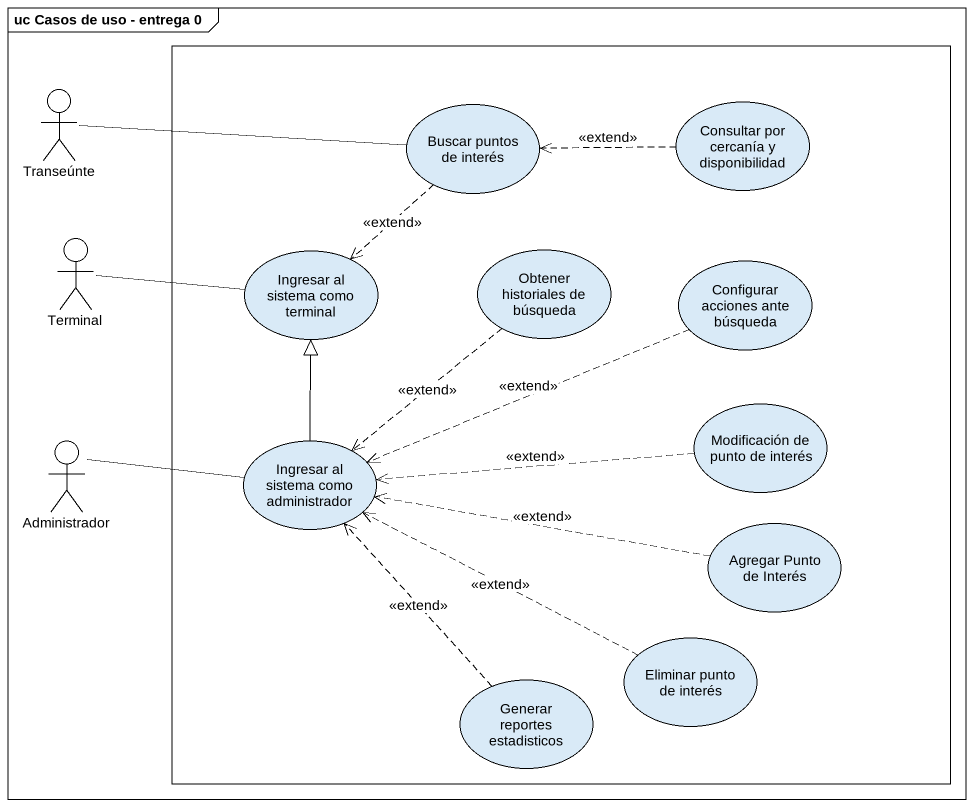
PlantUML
@startuml
mainframe uc Casos de uso - entrega 0
actor Transeúnte
rectangle " " as rectangle1 {
  usecase "Consultar por cercanía y disponibilidad" as Consultar_por_cercanía_y
  usecase "Buscar puntos de interés" as Buscar_puntos_de_interés
  usecase "Ingresar al sistema como terminal" as Ingresar_al_sistema_como
  usecase "Obtener historiales de búsqueda" as Obtener_historiales_de
  usecase "Configurar acciones ante búsqueda" as Configurar_acciones_ante
  usecase "Ingresar al sistema como administrador" as Ingresar_al_sistema_como_2
  usecase "Modificación de punto de interés" as Modificación_de_punto_de
  usecase "Agregar Punto de Interés" as Agregar_Punto_de_Interés
  usecase "Eliminar punto de interés" as Eliminar_punto_de_interés
  usecase "Generar reportes estadisticos" as Generar_reportes
}
actor Terminal
actor Administrador
Transeúnte -right- Buscar_puntos_de_interés
Consultar_por_cercanía_y .left.> Buscar_puntos_de_interés : <<extend>>
Buscar_puntos_de_interés ..> Ingresar_al_sistema_como : <<extend>>
Terminal -right- Ingresar_al_sistema_como
Obtener_historiales_de ..> Ingresar_al_sistema_como_2 : <<extend>>
Configurar_acciones_ante .left.> Ingresar_al_sistema_como_2 : <<extend>>
Administrador -right- Ingresar_al_sistema_como_2
Ingresar_al_sistema_como_2 -up-|> Ingresar_al_sistema_como
Modificación_de_punto_de .left.> Ingresar_al_sistema_como_2 : <<extend>>
Agregar_Punto_de_Interés .left.> Ingresar_al_sistema_como_2 : <<extend>>
Eliminar_punto_de_interés .left.> Ingresar_al_sistema_como_2 : <<extend>>
Generar_reportes .up.> Ingresar_al_sistema_como_2 : <<extend>>
@enduml
